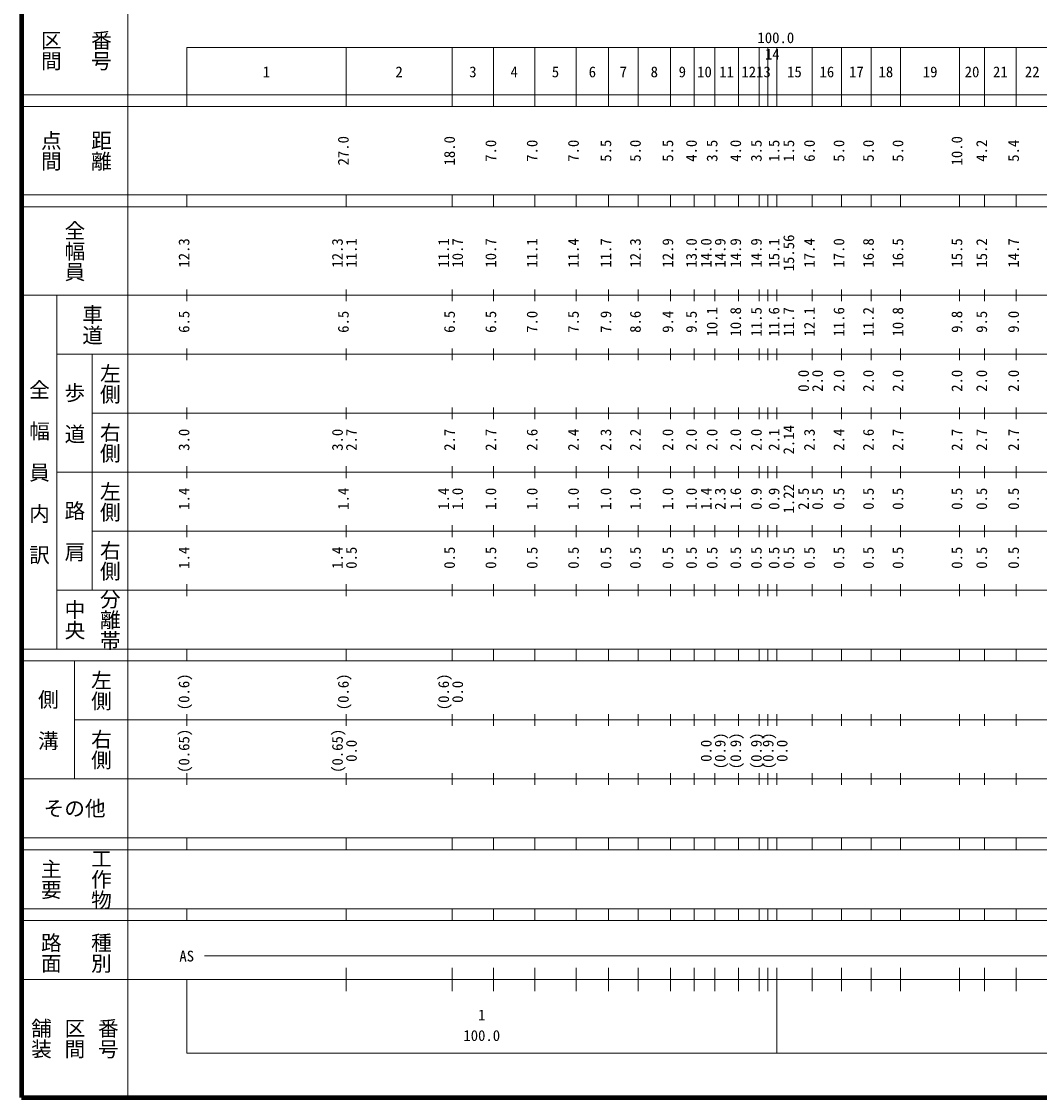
# Model space of a CAD drawing. Units: millimetres on the paper. Extents: x 40 to 680, y 20 to 380.
# Drawn here: x 40 to 212.5, y 20 to 202.4 of the extents above; entities that cross this region are included whole.
import ezdxf
from ezdxf.enums import TextEntityAlignment as Align

# ---------------------------------------------------------------- set-up
doc = ezdxf.new("R2010")
doc.units = ezdxf.units.MM
doc.layers.add('M-TTL', color=2, linetype='Continuous', lineweight=140)
doc.layers.add('M-TTL-BAND', color=7, linetype='Continuous', lineweight=13)
doc.styles.add('@ＭＳ ゴシック', font='')
doc.styles.add('ＭＳ ゴシック', font='')
doc.styles.get('@ＭＳ ゴシック').set_extended_font_data('@MS Gothic')
doc.styles.get('ＭＳ ゴシック').set_extended_font_data('MS Gothic')

msp = doc.modelspace()

# ---------------------------------------------------------------- linework, layer by layer
at = {"layer": 'M-TTL'}
for p, q in [((40, 380), (40, 20)), ((40, 20), (680, 20))]:
    msp.add_line(p, q, dxfattribs=at)
at = {"layer": 'M-TTL-BAND'}
for p, q in [((58, 370), (58, 20)), ((68, 198), (579, 198)), ((68, 198), (68, 188)), ((95, 188), (95, 198)), ((113, 188), (113, 198)), ((120, 188), (120, 198)), ((127, 188), (127, 198)), ((134, 188), (134, 198)), ((139.5, 188), (139.5, 198)), ((144.5, 188), (144.5, 198)), ((150, 188), (150, 198)), ((154, 188), (154, 198)), ((157.5, 188), (157.5, 198)), ((161.5, 188), (161.5, 198)), ((165, 188), (165, 198)), ((166.5, 188), (166.5, 198)), ((168, 188), (168, 198)), ((174, 188), (174, 198)), ((179, 188), (179, 198)), ((184, 188), (184, 198)), ((189, 188), (189, 198)), ((199, 188), (199, 198)), ((203.2, 188), (203.2, 198)), ((208.6, 188), (208.6, 198)), ((40, 190), (579, 190)), ((40, 188), (579, 188)), ((40, 173), (579, 173)), ((68, 171), (68, 173)), ((95, 171), (95, 173)), ((113, 171), (113, 173)), ((120, 171), (120, 173)), ((127, 171), (127, 173)), ((134, 171), (134, 173)), ((139.5, 171), (139.5, 173)), ((144.5, 171), (144.5, 173)), ((150, 171), (150, 173)), ((154, 171), (154, 173)), ((157.5, 171), (157.5, 173)), ((161.5, 171), (161.5, 173)), ((165, 171), (165, 173)), ((166.5, 171), (166.5, 173)), ((168, 171), (168, 173)), ((174, 171), (174, 173)), ((179, 171), (179, 173)), ((184, 171), (184, 173)), ((189, 171), (189, 173)), ((199, 171), (199, 173)), ((203.2, 171), (203.2, 173)), ((208.6, 171), (208.6, 173)), ((40, 171), (579, 171)), ((68, 155), (68, 157)), ((95, 155), (95, 157)), ((113, 155), (113, 157)), ((120, 155), (120, 157)), ((127, 155), (127, 157)), ((134, 155), (134, 157)), ((139.5, 155), (139.5, 157)), ((144.5, 155), (144.5, 157)), ((150, 155), (150, 157)), ((154, 155), (154, 157)), ((157.5, 155), (157.5, 157)), ((161.5, 155), (161.5, 157)), ((165, 155), (165, 157)), ((166.5, 155), (166.5, 157)), ((168, 155), (168, 157)), ((174, 155), (174, 157)), ((179, 155), (179, 157)), ((184, 155), (184, 157)), ((189, 155), (189, 157)), ((199, 155), (199, 157)), ((203.2, 155), (203.2, 157)), ((208.6, 155), (208.6, 157)), ((40, 156), (579, 156)), ((46, 96), (46, 156)), ((46, 146), (579, 146)), ((52, 146), (52, 106)), ((68, 145), (68, 147)), ((95, 145), (95, 147)), ((113, 145), (113, 147)), ((120, 145), (120, 147)), ((127, 145), (127, 147)), ((134, 145), (134, 147)), ((139.5, 145), (139.5, 147)), ((144.5, 145), (144.5, 147)), ((150, 145), (150, 147)), ((154, 145), (154, 147)), ((157.5, 145), (157.5, 147)), ((161.5, 145), (161.5, 147)), ((165, 145), (165, 147)), ((166.5, 145), (166.5, 147)), ((168, 145), (168, 147)), ((174, 145), (174, 147)), ((179, 145), (179, 147)), ((184, 145), (184, 147)), ((189, 145), (189, 147)), ((199, 145), (199, 147)), ((203.2, 145), (203.2, 147)), ((208.6, 145), (208.6, 147)), ((68, 135), (68, 137)), ((95, 135), (95, 137)), ((113, 135), (113, 137)), ((120, 135), (120, 137)), ((127, 135), (127, 137)), ((134, 135), (134, 137)), ((139.5, 135), (139.5, 137)), ((144.5, 135), (144.5, 137)), ((150, 135), (150, 137)), ((154, 135), (154, 137)), ((157.5, 135), (157.5, 137)), ((161.5, 135), (161.5, 137)), ((165, 135), (165, 137)), ((166.5, 135), (166.5, 137)), ((168, 135), (168, 137)), ((174, 135), (174, 137)), ((179, 135), (179, 137)), ((184, 135), (184, 137)), ((189, 135), (189, 137)), ((199, 135), (199, 137)), ((203.2, 135), (203.2, 137)), ((208.6, 135), (208.6, 137)), ((52, 136), (579, 136)), ((46, 126), (579, 126)), ((68, 125), (68, 127)), ((95, 125), (95, 127)), ((113, 125), (113, 127)), ((120, 125), (120, 127)), ((127, 125), (127, 127)), ((134, 125), (134, 127)), ((139.5, 125), (139.5, 127)), ((144.5, 125), (144.5, 127)), ((150, 125), (150, 127)), ((154, 125), (154, 127)), ((157.5, 125), (157.5, 127)), ((161.5, 125), (161.5, 127)), ((165, 125), (165, 127)), ((166.5, 125), (166.5, 127)), ((168, 125), (168, 127)), ((174, 125), (174, 127)), ((179, 125), (179, 127)), ((184, 125), (184, 127)), ((189, 125), (189, 127)), ((199, 125), (199, 127)), ((203.2, 125), (203.2, 127)), ((208.6, 125), (208.6, 127)), ((68, 115), (68, 117)), ((95, 115), (95, 117)), ((113, 115), (113, 117)), ((120, 115), (120, 117)), ((127, 115), (127, 117)), ((134, 115), (134, 117)), ((139.5, 115), (139.5, 117)), ((144.5, 115), (144.5, 117)), ((150, 115), (150, 117)), ((154, 115), (154, 117)), ((157.5, 115), (157.5, 117)), ((161.5, 115), (161.5, 117)), ((165, 115), (165, 117)), ((166.5, 115), (166.5, 117)), ((168, 115), (168, 117)), ((174, 115), (174, 117)), ((179, 115), (179, 117)), ((184, 115), (184, 117)), ((189, 115), (189, 117)), ((199, 115), (199, 117)), ((203.2, 115), (203.2, 117)), ((208.6, 115), (208.6, 117)), ((52, 116), (579, 116)), ((46, 106), (579, 106)), ((68, 105), (68, 107)), ((95, 105), (95, 107)), ((113, 105), (113, 107)), ((120, 105), (120, 107)), ((127, 105), (127, 107)), ((134, 105), (134, 107)), ((139.5, 105), (139.5, 107)), ((144.5, 105), (144.5, 107)), ((150, 105), (150, 107)), ((154, 105), (154, 107)), ((157.5, 105), (157.5, 107)), ((161.5, 105), (161.5, 107)), ((165, 105), (165, 107)), ((166.5, 105), (166.5, 107)), ((168, 105), (168, 107)), ((174, 105), (174, 107)), ((179, 105), (179, 107)), ((184, 105), (184, 107)), ((189, 105), (189, 107)), ((199, 105), (199, 107)), ((203.2, 105), (203.2, 107)), ((208.6, 105), (208.6, 107)), ((40, 96), (579, 96)), ((68, 94), (68, 96)), ((95, 94), (95, 96)), ((113, 94), (113, 96)), ((120, 94), (120, 96)), ((127, 94), (127, 96)), ((134, 94), (134, 96)), ((139.5, 94), (139.5, 96)), ((144.5, 94), (144.5, 96)), ((150, 94), (150, 96)), ((154, 94), (154, 96)), ((157.5, 94), (157.5, 96)), ((161.5, 94), (161.5, 96)), ((165, 94), (165, 96)), ((166.5, 94), (166.5, 96)), ((168, 94), (168, 96)), ((174, 94), (174, 96)), ((179, 94), (179, 96)), ((184, 94), (184, 96)), ((189, 94), (189, 96)), ((199, 94), (199, 96)), ((203.2, 94), (203.2, 96)), ((208.6, 94), (208.6, 96)), ((40, 94), (579, 94)), ((49, 94), (49, 74)), ((49, 84), (579, 84)), ((68, 83), (68, 85)), ((95, 83), (95, 85)), ((113, 83), (113, 85)), ((120, 83), (120, 85)), ((127, 83), (127, 85)), ((134, 83), (134, 85)), ((139.5, 83), (139.5, 85)), ((144.5, 83), (144.5, 85)), ((150, 83), (150, 85)), ((154, 83), (154, 85)), ((157.5, 83), (157.5, 85)), ((161.5, 83), (161.5, 85)), ((165, 83), (165, 85)), ((166.5, 83), (166.5, 85)), ((168, 83), (168, 85)), ((174, 83), (174, 85)), ((179, 83), (179, 85)), ((184, 83), (184, 85)), ((189, 83), (189, 85)), ((199, 83), (199, 85)), ((203.2, 83), (203.2, 85)), ((208.6, 83), (208.6, 85)), ((68, 73), (68, 75)), ((95, 73), (95, 75)), ((113, 73), (113, 75)), ((120, 73), (120, 75)), ((127, 73), (127, 75)), ((134, 73), (134, 75)), ((139.5, 73), (139.5, 75)), ((144.5, 73), (144.5, 75)), ((150, 73), (150, 75)), ((154, 73), (154, 75)), ((157.5, 73), (157.5, 75)), ((161.5, 73), (161.5, 75)), ((165, 73), (165, 75)), ((166.5, 73), (166.5, 75)), ((168, 73), (168, 75)), ((174, 73), (174, 75)), ((179, 73), (179, 75)), ((184, 73), (184, 75)), ((189, 73), (189, 75)), ((199, 73), (199, 75)), ((203.2, 73), (203.2, 75)), ((208.6, 73), (208.6, 75)), ((40, 74), (579, 74)), ((40, 64), (579, 64)), ((68, 62), (68, 64)), ((95, 62), (95, 64)), ((113, 62), (113, 64)), ((120, 62), (120, 64)), ((127, 62), (127, 64)), ((134, 62), (134, 64)), ((139.5, 62), (139.5, 64)), ((144.5, 62), (144.5, 64)), ((150, 62), (150, 64)), ((154, 62), (154, 64)), ((157.5, 62), (157.5, 64)), ((161.5, 62), (161.5, 64)), ((165, 62), (165, 64)), ((166.5, 62), (166.5, 64)), ((168, 62), (168, 64)), ((174, 62), (174, 64)), ((179, 62), (179, 64)), ((184, 62), (184, 64)), ((189, 62), (189, 64)), ((199, 62), (199, 64)), ((203.2, 62), (203.2, 64)), ((208.6, 62), (208.6, 64)), ((40, 62), (579, 62)), ((40, 52), (579, 52)), ((68, 50), (68, 52)), ((95, 50), (95, 52)), ((113, 50), (113, 52)), ((120, 50), (120, 52)), ((127, 50), (127, 52)), ((134, 50), (134, 52)), ((139.5, 50), (139.5, 52)), ((144.5, 50), (144.5, 52)), ((150, 50), (150, 52)), ((154, 50), (154, 52)), ((157.5, 50), (157.5, 52)), ((161.5, 50), (161.5, 52)), ((165, 50), (165, 52)), ((166.5, 50), (166.5, 52)), ((168, 50), (168, 52)), ((174, 50), (174, 52)), ((179, 50), (179, 52)), ((184, 50), (184, 52)), ((189, 50), (189, 52)), ((199, 50), (199, 52)), ((203.2, 50), (203.2, 52)), ((208.6, 50), (208.6, 52)), ((40, 50), (579, 50)), ((71, 44), (565, 44)), ((95, 38), (95, 42)), ((113, 38), (113, 42)), ((120, 38), (120, 42)), ((127, 38), (127, 42)), ((134, 38), (134, 42)), ((139.5, 38), (139.5, 42)), ((144.5, 38), (144.5, 42)), ((150, 38), (150, 42)), ((154, 38), (154, 42)), ((157.5, 38), (157.5, 42)), ((161.5, 38), (161.5, 42)), ((165, 38), (165, 42)), ((166.5, 38), (166.5, 42)), ((168, 27.5), (168, 42)), ((174, 38), (174, 42)), ((179, 38), (179, 42)), ((184, 38), (184, 42)), ((189, 38), (189, 42)), ((199, 38), (199, 42)), ((203.2, 38), (203.2, 42)), ((208.6, 38), (208.6, 42)), ((40, 40), (579, 40)), ((68, 40), (68, 27.5)), ((68, 27.5), (579, 27.5))]:
    msp.add_line(p, q, dxfattribs=at)

# ---------------------------------------------------------------- texts
at = {"layer": 'M-TTL-BAND', "style": '@ＭＳ ゴシック'}
for s, p in [('番号', (53.5, 197.5)), ('区間', (45, 197.5)), ('点間', (45, 180.5)), ('距離', (53.5, 180.5)), ('全幅員', (49, 163.5)), ('車道', (52, 151)), ('左側', (55, 141)), ('全\u3000幅\u3000員\u3000内\u3000訳', (43, 126)), ('歩\u3000道', (49, 136)), ('右側', (55, 131)), ('左側', (55, 121)), ('路\u3000肩', (49, 116)), ('右側', (55, 111)), ('分離帯', (55, 101)), ('中央', (49, 101)), ('左側', (53.5, 89)), ('側\u3000溝', (44.5, 84)), ('右側', (53.5, 79)), ('主要', (45, 57)), ('工作物', (53.5, 57)), ('路面', (45, 44.5)), ('種別', (53.5, 44.5)), ('舗装', (43.333, 30)), ('区間', (49, 30)), ('番号', (54.667, 30))]:
    msp.add_text(s, height=2.566, rotation=270, dxfattribs=at).set_placement(p, align=Align.MIDDLE_CENTER)
at = {"layer": 'M-TTL-BAND', "style": 'ＭＳ ゴシック'}
for s, p in [('100.0', (167.844, 198.195)), ('14', (167.25, 195.405)), ('1', (81.5, 192.405)), ('2', (104, 192.405)), ('3', (116.5, 192.405)), ('4', (123.5, 192.405)), ('5', (130.5, 192.405)), ('6', (136.75, 192.405)), ('7', (142, 192.405)), ('8', (147.25, 192.405)), ('9', (152, 192.405)), ('10', (155.75, 192.405)), ('11', (159.5, 192.405)), ('12', (163.25, 192.405)), ('13', (165.75, 192.405)), ('15', (171, 192.405)), ('16', (176.5, 192.405)), ('17', (181.5, 192.405)), ('18', (186.5, 192.405)), ('19', (194, 192.405)), ('20', (201.1, 192.405)), ('21', (205.9, 192.405)), ('22', (211.3, 192.405)), ('AS', (68, 42.5)), ('1', (118, 32.523)), ('100.0', (118, 29.033))]:
    msp.add_text(s, height=1.833, dxfattribs=at).set_placement(p, align=Align.BOTTOM_CENTER)
for s, p in [('27.0', (96, 180.5)), ('18.0', (114, 180.5)), ('10.0', (200, 180.5)), ('7.0', (121, 180.5)), ('7.0', (128, 180.5)), ('7.0', (135, 180.5)), ('5.5', (140.5, 180.5)), ('5.0', (145.5, 180.5)), ('5.5', (151, 180.5)), ('4.0', (155, 180.5)), ('3.5', (158.5, 180.5)), ('4.0', (162.5, 180.5)), ('3.5', (166, 180.5)), ('1.5', (169, 180.5)), ('1.5', (171.5, 180.5)), ('6.0', (175, 180.5)), ('5.0', (180, 180.5)), ('5.0', (185, 180.5)), ('5.0', (190, 180.5)), ('4.2', (204.2, 180.5)), ('5.4', (209.6, 180.5)), ('15.56', (171.5, 163.174)), ('12.3', (69, 163.174)), ('12.3', (95, 163.174)), ('11.1', (97.37, 163.174)), ('11.1', (113, 163.174)), ('10.7', (115.37, 163.174)), ('10.7', (121, 163.174)), ('11.1', (128, 163.174)), ('11.4', (135, 163.174)), ('11.7', (140.5, 163.174)), ('12.3', (145.5, 163.174)), ('12.9', (151, 163.174)), ('13.0', (155, 163.174)), ('14.0', (157.5, 163.174)), ('14.9', (159.87, 163.174)), ('14.9', (162.5, 163.174)), ('14.9', (166, 163.174)), ('15.1', (169, 163.174)), ('17.4', (175, 163.174)), ('17.0', (180, 163.174)), ('16.8', (185, 163.174)), ('16.5', (190, 163.174)), ('15.5', (200, 163.174)), ('15.2', (204.2, 163.174)), ('14.7', (209.6, 163.174)), ('7.0', (128, 151.5)), ('7.9', (140.5, 151.5)), ('8.6', (145.5, 151.5)), ('9.4', (151, 151.5)), ('10.1', (158.5, 151.5)), ('10.8', (162.5, 151.5)), ('11.5', (166, 151.5)), ('11.6', (169, 151.5)), ('11.7', (171.5, 151.5)), ('12.1', (175, 151.5)), ('11.6', (180, 151.5)), ('11.2', (185, 151.5)), ('10.8', (190, 151.5)), ('9.8', (200, 151.5)), ('9.0', (209.6, 151.5)), ('6.5', (69, 151.5)), ('6.5', (96, 151.5)), ('6.5', (114, 151.5)), ('6.5', (121, 151.5)), ('7.5', (135, 151.5)), ('9.5', (155, 151.5)), ('9.5', (204.2, 151.5)), ('0.0', (174, 141.5)), ('2.0', (176.37, 141.5)), ('2.0', (180, 141.5)), ('2.0', (185, 141.5)), ('2.0', (190, 141.5)), ('2.0', (200, 141.5)), ('2.0', (204.2, 141.5)), ('2.0', (209.6, 141.5)), ('3.0', (69, 131.5)), ('3.0', (95, 131.5)), ('2.7', (97.37, 131.5)), ('2.7', (114, 131.5)), ('2.7', (121, 131.5)), ('2.6', (128, 131.5)), ('2.4', (135, 131.5)), ('2.3', (140.5, 131.5)), ('2.2', (145.5, 131.5)), ('2.0', (151, 131.5)), ('2.0', (155, 131.5)), ('2.0', (158.5, 131.5)), ('2.0', (162.5, 131.5)), ('2.0', (166, 131.5)), ('2.1', (169, 131.5)), ('2.14', (171.5, 131.5)), ('2.3', (175, 131.5)), ('2.4', (180, 131.5)), ('2.6', (185, 131.5)), ('2.7', (190, 131.5)), ('2.7', (200, 131.5)), ('2.7', (204.2, 131.5)), ('2.7', (209.6, 131.5)), ('1.4', (69, 121.5)), ('1.4', (96, 121.5)), ('1.4', (113, 121.5)), ('1.0', (115.37, 121.5)), ('1.0', (121, 121.5)), ('1.0', (128, 121.5)), ('1.0', (135, 121.5)), ('1.0', (140.5, 121.5)), ('1.0', (145.5, 121.5)), ('1.0', (151, 121.5)), ('1.0', (155, 121.5)), ('1.4', (157.5, 121.5)), ('2.3', (159.87, 121.5)), ('1.6', (162.5, 121.5)), ('0.9', (166, 121.5)), ('0.9', (169, 121.5)), ('1.22', (171.5, 121.5)), ('2.5', (174, 121.5)), ('0.5', (176.37, 121.5)), ('0.5', (180, 121.5)), ('0.5', (185, 121.5)), ('0.5', (190, 121.5)), ('0.5', (200, 121.5)), ('0.5', (204.2, 121.5)), ('0.5', (209.6, 121.5)), ('1.4', (69, 111.5)), ('1.4', (95, 111.5)), ('0.5', (97.37, 111.5)), ('0.5', (114, 111.5)), ('0.5', (121, 111.5)), ('0.5', (128, 111.5)), ('0.5', (135, 111.5)), ('0.5', (140.5, 111.5)), ('0.5', (145.5, 111.5)), ('0.5', (151, 111.5)), ('0.5', (155, 111.5)), ('0.5', (158.5, 111.5)), ('0.5', (162.5, 111.5)), ('0.5', (166, 111.5)), ('0.5', (169, 111.5)), ('0.5', (171.5, 111.5)), ('0.5', (175, 111.5)), ('0.5', (180, 111.5)), ('0.5', (185, 111.5)), ('0.5', (190, 111.5)), ('0.5', (200, 111.5)), ('0.5', (204.2, 111.5)), ('0.5', (209.6, 111.5)), ('(0.6)', (69, 88.764)), ('(0.6)', (96, 88.764)), ('(0.6)', (113, 88.764)), ('0.0', (115.37, 88.764)), ('(0.65)', (69, 78.764)), ('(0.65)', (95, 78.764)), ('0.0', (97.37, 78.764)), ('0.0', (157.5, 78.764)), ('(0.9)', (159.87, 78.764)), ('(0.9)', (162.5, 78.764)), ('(0.9)', (166, 78.764)), ('(0.9)', (168, 78.764)), ('0.0', (170.37, 78.764))]:
    msp.add_text(s, height=1.833, rotation=90, dxfattribs=at).set_placement(p, align=Align.BOTTOM_CENTER)
msp.add_text('その他', height=2.566, dxfattribs=at).set_placement((49, 69), align=Align.MIDDLE_CENTER)

doc.saveas('drawing.dxf')
